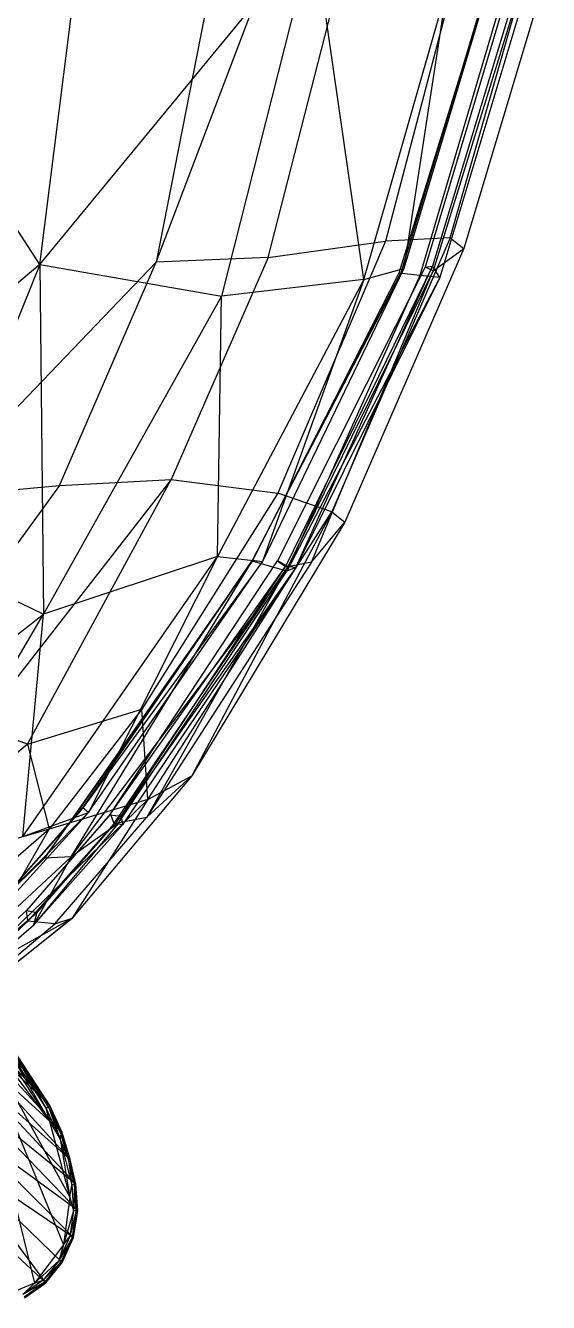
# Model space of a CAD drawing. Extents: x 11992 to 29481, y -6727 to 6811.
# Drawn here: x 17431.9 to 17488.2, y -1402.1 to -1264.6 of the extents above; entities that cross this region are included whole.
import ezdxf

# ---------------------------------------------------------------- set-up
doc = ezdxf.new("R2010")
doc.units = 0
doc.header["$MEASUREMENT"] = 0
doc.layers.get('0').update_dxf_attribs({"color": 8, "linetype": 'CONTINUOUS'})

msp = doc.modelspace()

# ---------------------------------------------------------------- linework, layer by layer
for p, q in [((17462.81, -1204.1, -2063.3), (17445.94, -1290.07, -2063.41)), ((17433.4, -1290.31, -1978.69), (17443.2, -1212.53, -1978.66)), ((17433.4, -1290.31, -1978.69), (17462.92, -1254.49, -1986.53)), ((17462.92, -1254.49, -1986.53), (17452.98, -1293.75, -1986.57)), ((17468.29, -1291.93, -1994.66), (17462.92, -1254.49, -1986.53)), ((17479.15, -1255.45, -2043.83), (17470.64, -1287.82, -2043.69)), ((17485.09, -1255.18, -1999.89), (17474.35, -1291.51, -1999.19)), ((17445.94, -1290.07, -2063.41), (17457.93, -1258.5, -2061.65)), ((17482.4, -1258.04, -2000.73), (17472.6, -1290.77, -2000.05)), ((17477.59, -1287.45, -2030.59), (17485.96, -1258.13, -2031.02)), ((17488.19, -1258.19, -2020.41), (17479.08, -1288.6, -2019.81)), ((17481.84, -1259.71, -1999.78), (17472.09, -1291.25, -1999.16)), ((17481.69, -1259.92, -2000.59), (17472.29, -1291.22, -1999.94)), ((17484.29, -1259.23, -2004.67), (17474.92, -1290.61, -2004.35)), ((17484.29, -1259.23, -2004.67), (17474.92, -1290.61, -2004.35)), ((17485.31, -1258.78, -2004.84), (17475.71, -1290.51, -2004.75)), ((17457.99, -1289.56, -2056.61), (17465.51, -1260.31, -2056.6)), ((17468.29, -1291.93, -1994.66), (17477.19, -1260.92, -1995.06)), ((17477.19, -1260.92, -1995.06), (17472.6, -1290.77, -2000.05)), ((17485.27, -1260.2, -2004.75), (17475.78, -1291, -2004.17)), ((17485.87, -1260.44, -2001.59), (17476.49, -1291.74, -2001.07)), ((17433.4, -1290.31, -1978.69), (17415.16, -1262.24, -1972.89)), ((17477.59, -1287.45, -2030.59), (17464.87, -1316.96, -2030.03)), ((17477.59, -1287.45, -2030.59), (17470.64, -1287.82, -2043.69)), ((17477.59, -1287.45, -2030.59), (17479.08, -1288.6, -2019.81)), ((17457.99, -1289.56, -2056.61), (17470.64, -1287.82, -2043.69)), ((17470.64, -1287.82, -2043.69), (17459.03, -1314.95, -2043.13)), ((17479.08, -1288.6, -2019.81), (17466.25, -1318.09, -2019.19)), ((17475.78, -1291, -2004.17), (17479.08, -1288.6, -2019.81)), ((17421.66, -1315.41, -2065.9), (17445.94, -1290.07, -2063.41)), ((17435.52, -1314.14, -2063.1), (17445.94, -1290.07, -2063.41)), ((17457.99, -1289.56, -2056.61), (17445.94, -1290.07, -2063.41)), ((17457.99, -1289.56, -2056.61), (17447.54, -1313.49, -2056.23)), ((17433.4, -1290.31, -1978.69), (17403.84, -1315.24, -1975.35)), ((17433.4, -1290.31, -1978.69), (17420.75, -1321.68, -1980.88)), ((17433.4, -1290.31, -1978.69), (17433.81, -1328, -1986.92)), ((17433.4, -1290.31, -1978.69), (17452.98, -1293.75, -1986.57)), ((17472.09, -1291.25, -1999.16), (17456.28, -1322.29, -1998.56)), ((17456.33, -1322.16, -2000.24), (17472.6, -1290.77, -2000.05)), ((17472.29, -1291.22, -1999.94), (17456.33, -1322.16, -2000.24)), ((17472.6, -1290.77, -2000.05), (17457.39, -1322.33, -1999.19)), ((17474.92, -1290.61, -2004.35), (17459, -1322.25, -2003.74)), ((17474.92, -1290.61, -2004.35), (17459, -1322.25, -2003.74)), ((17475.71, -1290.51, -2004.75), (17459.88, -1322.87, -2004.3)), ((17474.35, -1291.51, -1999.19), (17460.02, -1323.36, -1999.25)), ((17475.78, -1291, -2004.17), (17460.13, -1322.88, -2003.4)), ((17460.99, -1322.96, -2003.3), (17475.71, -1290.51, -2004.75)), ((17462.68, -1322.4, -2008.41), (17475.78, -1291, -2004.17)), ((17468.29, -1291.93, -1994.66), (17472.6, -1290.77, -2000.05)), ((17472.09, -1291.25, -1999.16), (17472.29, -1291.22, -1999.94)), ((17474.35, -1291.51, -1999.19), (17472.09, -1291.25, -1999.16)), ((17476.49, -1291.74, -2001.07), (17474.35, -1291.51, -1999.19)), ((17474.92, -1290.61, -2004.35), (17475.71, -1290.51, -2004.75)), ((17475.78, -1291, -2004.17), (17474.92, -1290.61, -2004.35)), ((17476.49, -1291.74, -2001.07), (17475.71, -1290.51, -2004.75)), ((17468.29, -1291.93, -1994.66), (17452.53, -1321.79, -1994.25)), ((17468.29, -1291.93, -1994.66), (17452.98, -1293.75, -1986.57)), ((17468.29, -1291.93, -1994.66), (17457.39, -1322.33, -1999.19)), ((17476.49, -1291.74, -2001.07), (17460.02, -1323.36, -1999.25)), ((17476.49, -1291.74, -2001.07), (17460.99, -1322.96, -2003.3)), ((17452.98, -1293.75, -1986.57), (17433.81, -1328, -1986.92)), ((17452.53, -1321.79, -1994.25), (17452.98, -1293.75, -1986.57)), ((17447.54, -1313.49, -2056.23), (17426.83, -1340.08, -2057.95)), ((17432.07, -1342.01, -2052.66), (17447.54, -1313.49, -2056.23)), ((17435.52, -1314.14, -2063.1), (17447.54, -1313.49, -2056.23)), ((17447.54, -1313.49, -2056.23), (17459.03, -1314.95, -2043.13)), ((17435.52, -1314.14, -2063.1), (17417.81, -1338.42, -2063.69)), ((17421.66, -1315.41, -2065.9), (17435.52, -1314.14, -2063.1)), ((17459.03, -1314.95, -2043.13), (17444.39, -1338.23, -2042.78)), ((17464.87, -1316.96, -2030.03), (17459.03, -1314.95, -2043.13)), ((17445.03, -1347.94, -2029.64), (17464.87, -1316.96, -2030.03)), ((17464.87, -1316.96, -2030.03), (17449.77, -1345.39, -2019.01)), ((17464.87, -1316.96, -2030.03), (17466.25, -1318.09, -2019.19)), ((17466.25, -1318.09, -2019.19), (17449.77, -1345.39, -2019.01)), ((17462.68, -1322.4, -2008.41), (17466.25, -1318.09, -2019.19)), ((17420.75, -1321.68, -1980.88), (17433.81, -1328, -1986.92)), ((17431.57, -1351.94, -1994.86), (17452.53, -1321.79, -1994.25)), ((17452.53, -1321.79, -1994.25), (17433.81, -1328, -1986.92)), ((17452.53, -1321.79, -1994.25), (17438.64, -1349.37, -1998.97)), ((17452.53, -1321.79, -1994.25), (17457.39, -1322.33, -1999.19)), ((17456.28, -1322.29, -1998.56), (17433.9, -1354.26, -1998.51)), ((17436.8, -1354.13, -1998.42), (17456.28, -1322.29, -1998.56)), ((17456.28, -1322.29, -1998.56), (17437.72, -1348.94, -1998.83)), ((17437.81, -1349.17, -1999.88), (17456.33, -1322.16, -2000.24)), ((17456.33, -1322.16, -2000.24), (17438.05, -1348.84, -1999.88)), ((17457.39, -1322.33, -1999.19), (17438.05, -1348.84, -1999.88)), ((17438.64, -1349.37, -1998.97), (17457.39, -1322.33, -1999.19)), ((17440.94, -1349.6, -2003.43), (17459, -1322.25, -2003.74)), ((17440.94, -1349.6, -2003.43), (17459.88, -1322.87, -2004.3)), ((17441.02, -1349.49, -2003.43), (17459, -1322.25, -2003.74)), ((17441.42, -1350.53, -2003.06), (17460.13, -1322.88, -2003.4)), ((17442.17, -1349.74, -2003.78), (17459.88, -1322.87, -2004.3)), ((17460.99, -1322.96, -2003.3), (17442.17, -1349.74, -2003.78)), ((17460.99, -1322.96, -2003.3), (17442.31, -1350.68, -2001.92)), ((17462.68, -1322.4, -2008.41), (17444.92, -1349.87, -2008.16)), ((17460.13, -1322.88, -2003.4), (17444.92, -1349.87, -2008.16)), ((17456.28, -1322.29, -1998.56), (17456.33, -1322.16, -2000.24)), ((17460.02, -1323.36, -1999.25), (17456.28, -1322.29, -1998.56)), ((17456.33, -1322.16, -2000.24), (17457.39, -1322.33, -1999.19)), ((17460.13, -1322.88, -2003.4), (17459, -1322.25, -2003.74)), ((17459, -1322.25, -2003.74), (17459.88, -1322.87, -2004.3)), ((17460.99, -1322.96, -2003.3), (17459.88, -1322.87, -2004.3)), ((17460.99, -1322.96, -2003.3), (17460.02, -1323.36, -1999.25)), ((17462.68, -1322.4, -2008.41), (17460.13, -1322.88, -2003.4)), ((17436.8, -1354.13, -1998.42), (17460.02, -1323.36, -1999.25)), ((17441.86, -1350.54, -1999.7), (17460.02, -1323.36, -1999.25)), ((17406.9, -1348.84, -1984.64), (17433.81, -1328, -1986.92)), ((17407.75, -1372.4, -1993.49), (17433.81, -1328, -1986.92)), ((17431.57, -1351.94, -1994.86), (17433.81, -1328, -1986.92)), ((17432.07, -1342.01, -2052.66), (17444.39, -1338.23, -2042.78)), ((17444.39, -1338.23, -2042.78), (17434.4, -1351.15, -2041.9)), ((17445.03, -1347.94, -2029.64), (17444.39, -1338.23, -2042.78)), ((17432.07, -1342.01, -2052.66), (17426.83, -1340.08, -2057.95)), ((17432.07, -1342.01, -2052.66), (17414.01, -1357.08, -2055.16)), ((17432.07, -1342.01, -2052.66), (17434.4, -1351.15, -2041.9)), ((17449.77, -1345.39, -2019.01), (17436.89, -1360.75, -2018.24)), ((17444.92, -1349.87, -2008.16), (17449.77, -1345.39, -2019.01)), ((17445.03, -1347.94, -2029.64), (17449.77, -1345.39, -2019.01)), ((17425.18, -1367.23, -2028.79), (17445.03, -1347.94, -2029.64)), ((17445.03, -1347.94, -2029.64), (17434.4, -1351.15, -2041.9)), ((17445.03, -1347.94, -2029.64), (17436.89, -1360.75, -2018.24)), ((17429.35, -1358.73, -1999.74), (17438.05, -1348.84, -1999.88)), ((17437.81, -1349.17, -1999.88), (17429.35, -1358.73, -1999.74)), ((17433.9, -1354.26, -1998.51), (17437.72, -1348.94, -1998.83)), ((17437.72, -1348.94, -1998.83), (17437.81, -1349.17, -1999.88)), ((17438.64, -1349.37, -1998.97), (17438.05, -1348.84, -1999.88)), ((17438.64, -1349.37, -1998.97), (17426.96, -1362.21, -1998.82)), ((17438.64, -1349.37, -1998.97), (17429.35, -1358.73, -1999.74)), ((17431.57, -1351.94, -1994.86), (17438.64, -1349.37, -1998.97)), ((17441.02, -1349.49, -2003.43), (17431.97, -1359.92, -2003.4)), ((17440.94, -1349.6, -2003.43), (17431.97, -1359.92, -2003.4)), ((17441.42, -1350.53, -2003.06), (17432.13, -1361.06, -2003.05)), ((17441.86, -1350.54, -1999.7), (17432.71, -1361.51, -2000.24)), ((17432.71, -1361.51, -2000.24), (17442.31, -1350.68, -2001.92)), ((17442.17, -1349.74, -2003.78), (17433.08, -1360.14, -2003.81)), ((17435.03, -1361.34, -2007.94), (17444.92, -1349.87, -2008.16)), ((17441.86, -1350.54, -1999.7), (17436.8, -1354.13, -1998.42)), ((17440.94, -1349.6, -2003.43), (17442.17, -1349.74, -2003.78)), ((17441.42, -1350.53, -2003.06), (17441.02, -1349.49, -2003.43)), ((17441.42, -1350.53, -2003.06), (17444.92, -1349.87, -2008.16)), ((17441.86, -1350.54, -1999.7), (17442.31, -1350.68, -2001.92)), ((17442.17, -1349.74, -2003.78), (17442.31, -1350.68, -2001.92)), ((17434.4, -1351.15, -2041.9), (17406.22, -1375.67, -2041.47)), ((17434.4, -1351.15, -2041.9), (17414.01, -1357.08, -2055.16)), ((17425.18, -1367.23, -2028.79), (17434.4, -1351.15, -2041.9)), ((17414.33, -1372.46, -1998.41), (17433.9, -1354.26, -1998.51)), ((17436.8, -1354.13, -1998.42), (17415.85, -1373.6, -1998.45)), ((17433.9, -1354.26, -1998.51), (17429.35, -1358.73, -1999.74)), ((17436.8, -1354.13, -1998.42), (17432.71, -1361.51, -2000.24)), ((17436.8, -1354.13, -1998.42), (17433.9, -1354.26, -1998.51)), ((17415.24, -1375.4, -2003.71), (17433.08, -1360.14, -2003.81)), ((17418.56, -1373.98, -2002.5), (17433.08, -1360.14, -2003.81)), ((17422.12, -1368.75, -2003.38), (17431.97, -1359.92, -2003.4)), ((17422.12, -1368.75, -2003.38), (17431.97, -1359.92, -2003.4)), ((17432.13, -1361.06, -2003.05), (17431.97, -1359.92, -2003.4)), ((17431.97, -1359.92, -2003.4), (17433.08, -1360.14, -2003.81)), ((17433.08, -1360.14, -2003.81), (17432.71, -1361.51, -2000.24)), ((17436.89, -1360.75, -2018.24), (17415.03, -1378.23, -2018.21)), ((17416.76, -1374.39, -2003.24), (17432.13, -1361.06, -2003.05)), ((17417.51, -1374.46, -1999.71), (17432.71, -1361.51, -2000.24)), ((17418.22, -1375.52, -2007.72), (17436.89, -1360.75, -2018.24)), ((17418.22, -1375.52, -2007.72), (17435.03, -1361.34, -2007.94)), ((17418.56, -1373.98, -2002.5), (17432.71, -1361.51, -2000.24)), ((17425.18, -1367.23, -2028.79), (17436.89, -1360.75, -2018.24)), ((17435.03, -1361.34, -2007.94), (17432.13, -1361.06, -2003.05)), ((17435.03, -1361.34, -2007.94), (17436.89, -1360.75, -2018.24)), ((17432.55, -1377.93, -2435.93), (17420.29, -1364.79, -2362.5)), ((17434.47, -1380.92, -2436.27), (17422.33, -1367.76, -2362.09)), ((17432.55, -1377.93, -2435.93), (17422.33, -1367.76, -2362.09)), ((17434.47, -1380.92, -2436.27), (17423.96, -1370.87, -2362.07)), ((17435.83, -1383.83, -2436.23), (17423.96, -1370.87, -2362.07)), ((17425.68, -1370.88, -2436.99), (17434.45, -1382.6, -2436.9)), ((17425.68, -1370.88, -2436.99), (17436.63, -1390.78, -2436.8)), ((17425.68, -1370.88, -2436.99), (17435.96, -1395.92, -2436.71)), ((17425.68, -1370.88, -2436.99), (17432.82, -1400.06, -2436.69)), ((17436.69, -1386.74, -2436.2), (17425.01, -1373.98, -2362.03)), ((17435.83, -1383.83, -2436.23), (17425.01, -1373.98, -2362.03)), ((17428.26, -1373.09, -2436.95), (17434.45, -1382.6, -2436.9)), ((17430.3, -1375.39, -2436.89), (17434.45, -1382.6, -2436.9)), ((17430.3, -1375.39, -2436.89), (17434.09, -1381.25, -2436.85)), ((17430.51, -1375.15, -2436.7), (17434.09, -1381.25, -2436.85)), ((17434.33, -1381.07, -2436.66), (17430.51, -1375.15, -2436.7)), ((17434.47, -1380.92, -2436.27), (17430.61, -1374.94, -2436.33)), ((17432.55, -1377.93, -2435.93), (17430.61, -1374.94, -2436.33)), ((17434.33, -1381.07, -2436.66), (17430.61, -1374.94, -2436.33)), ((17437.3, -1389.39, -2436.17), (17425.73, -1376.98, -2362)), ((17436.69, -1386.74, -2436.2), (17425.73, -1376.98, -2362)), ((17434.47, -1380.92, -2436.27), (17432.55, -1377.93, -2435.93)), ((17437.49, -1392.22, -2436.13), (17425.87, -1380.15, -2361.94)), ((17437.3, -1389.39, -2436.17), (17425.87, -1380.15, -2361.94)), ((17434.33, -1381.07, -2436.66), (17434.47, -1380.92, -2436.27)), ((17435.68, -1383.94, -2436.62), (17434.47, -1380.92, -2436.27)), ((17435.83, -1383.83, -2436.23), (17434.47, -1380.92, -2436.27)), ((17434.33, -1381.07, -2436.66), (17434.09, -1381.25, -2436.85)), ((17434.45, -1382.6, -2436.9), (17434.09, -1381.25, -2436.85)), ((17434.09, -1381.25, -2436.85), (17435.6, -1384.55, -2436.8)), ((17435.68, -1383.94, -2436.62), (17434.33, -1381.07, -2436.66)), ((17434.33, -1381.07, -2436.66), (17435.6, -1384.55, -2436.8)), ((17437.49, -1392.22, -2436.13), (17425.3, -1383.35, -2361.89)), ((17437.05, -1395.13, -2436.08), (17425.3, -1383.35, -2361.89)), ((17434.45, -1382.6, -2436.9), (17436.63, -1390.78, -2436.8)), ((17434.45, -1382.6, -2436.9), (17435.6, -1384.55, -2436.8)), ((17435.68, -1383.94, -2436.62), (17435.6, -1384.55, -2436.8)), ((17436.51, -1386.75, -2436.59), (17435.6, -1384.55, -2436.8)), ((17435.6, -1384.55, -2436.8), (17436.63, -1390.78, -2436.8)), ((17435.6, -1384.55, -2436.8), (17436.85, -1389.51, -2436.75)), ((17435.68, -1383.94, -2436.62), (17435.83, -1383.83, -2436.23)), ((17436.51, -1386.75, -2436.59), (17435.68, -1383.94, -2436.62)), ((17436.51, -1386.75, -2436.59), (17435.83, -1383.83, -2436.23)), ((17436.69, -1386.74, -2436.2), (17435.83, -1383.83, -2436.23)), ((17434.07, -1400.02, -2436.06), (17423.93, -1386.33, -2361.87)), ((17435.83, -1397.83, -2436.07), (17423.93, -1386.33, -2361.87)), ((17437.05, -1395.13, -2436.08), (17423.93, -1386.33, -2361.87)), ((17436.51, -1386.75, -2436.59), (17436.69, -1386.74, -2436.2)), ((17437.13, -1389.43, -2436.56), (17436.51, -1386.75, -2436.59)), ((17436.51, -1386.75, -2436.59), (17436.85, -1389.51, -2436.75)), ((17437.13, -1389.43, -2436.56), (17436.69, -1386.74, -2436.2)), ((17437.3, -1389.39, -2436.17), (17436.69, -1386.74, -2436.2)), ((17434.07, -1400.02, -2436.06), (17421.95, -1388.77, -2361.85)), ((17436.63, -1390.78, -2436.8), (17436.85, -1389.51, -2436.75)), ((17437.13, -1389.43, -2436.56), (17436.85, -1389.51, -2436.75)), ((17436.85, -1389.51, -2436.75), (17437.05, -1392.25, -2436.7)), ((17437.13, -1389.43, -2436.56), (17437.05, -1392.25, -2436.7)), ((17437.13, -1389.43, -2436.56), (17437.3, -1389.39, -2436.17)), ((17437.33, -1392.23, -2436.51), (17437.13, -1389.43, -2436.56)), ((17437.49, -1392.22, -2436.13), (17437.3, -1389.39, -2436.17)), ((17437.33, -1392.23, -2436.51), (17437.3, -1389.39, -2436.17)), ((17436.63, -1390.78, -2436.8), (17435.96, -1395.92, -2436.71)), ((17436.63, -1390.78, -2436.8), (17437.05, -1392.25, -2436.7)), ((17437.05, -1392.25, -2436.7), (17435.96, -1395.92, -2436.71)), ((17437.33, -1392.23, -2436.51), (17436.64, -1395.04, -2436.66)), ((17437.05, -1392.25, -2436.7), (17436.64, -1395.04, -2436.66)), ((17436.91, -1395.1, -2436.47), (17437.49, -1392.22, -2436.13)), ((17436.91, -1395.1, -2436.47), (17437.33, -1392.23, -2436.51)), ((17437.05, -1395.13, -2436.08), (17437.49, -1392.22, -2436.13)), ((17437.33, -1392.23, -2436.51), (17437.05, -1392.25, -2436.7)), ((17437.33, -1392.23, -2436.51), (17437.49, -1392.22, -2436.13)), ((17435.96, -1395.92, -2436.71), (17432.82, -1400.06, -2436.69)), ((17436.64, -1395.04, -2436.66), (17435.47, -1397.64, -2436.63)), ((17436.91, -1395.1, -2436.47), (17435.47, -1397.64, -2436.63)), ((17435.96, -1395.92, -2436.71), (17435.47, -1397.64, -2436.63)), ((17435.71, -1397.77, -2436.44), (17436.91, -1395.1, -2436.47)), ((17435.71, -1397.77, -2436.44), (17437.05, -1395.13, -2436.08)), ((17435.83, -1397.83, -2436.07), (17437.05, -1395.13, -2436.08)), ((17435.96, -1395.92, -2436.71), (17436.64, -1395.04, -2436.66)), ((17436.91, -1395.1, -2436.47), (17436.64, -1395.04, -2436.66)), ((17436.91, -1395.1, -2436.47), (17437.05, -1395.13, -2436.08)), ((17435.47, -1397.64, -2436.63), (17432.82, -1400.06, -2436.69)), ((17435.47, -1397.64, -2436.63), (17433.78, -1399.73, -2436.62)), ((17435.71, -1397.77, -2436.44), (17433.78, -1399.73, -2436.62)), ((17433.97, -1399.93, -2436.43), (17435.71, -1397.77, -2436.44)), ((17433.97, -1399.93, -2436.43), (17435.83, -1397.83, -2436.07)), ((17434.07, -1400.02, -2436.06), (17435.83, -1397.83, -2436.07)), ((17435.71, -1397.77, -2436.44), (17435.47, -1397.64, -2436.63)), ((17435.71, -1397.77, -2436.44), (17435.83, -1397.83, -2436.07)), ((17432.82, -1400.06, -2436.69), (17427.84, -1402.13, -2436.76)), ((17433.78, -1399.73, -2436.62), (17431.59, -1401.27, -2436.64)), ((17433.97, -1399.93, -2436.43), (17431.59, -1401.27, -2436.64)), ((17432.82, -1400.06, -2436.69), (17431.59, -1401.27, -2436.64)), ((17431.71, -1401.52, -2436.45), (17433.97, -1399.93, -2436.43)), ((17431.71, -1401.52, -2436.45), (17434.07, -1400.02, -2436.06)), ((17431.77, -1401.65, -2436.07), (17434.07, -1400.02, -2436.06)), ((17432.82, -1400.06, -2436.69), (17433.78, -1399.73, -2436.62)), ((17433.97, -1399.93, -2436.43), (17433.78, -1399.73, -2436.62)), ((17433.97, -1399.93, -2436.43), (17434.07, -1400.02, -2436.06))]:
    msp.add_line(p, q)

doc.saveas('drawing.dxf')
